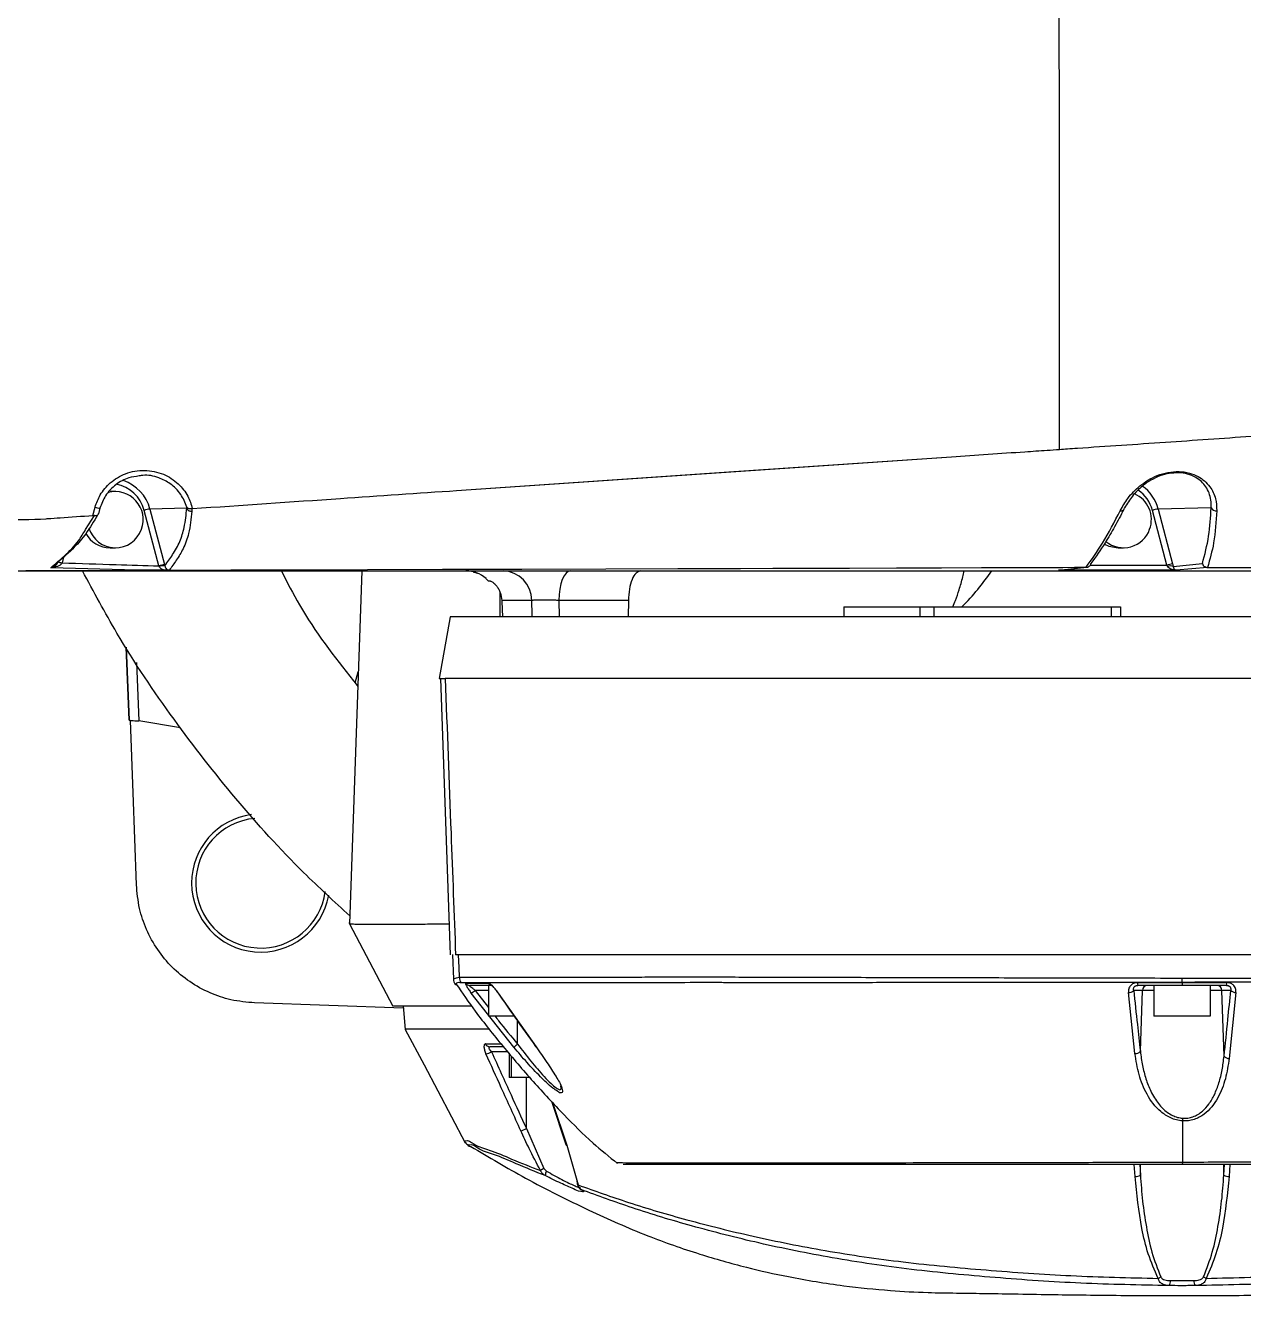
# Model space of a CAD drawing. Header units: millimetres. Extents: x -356 to 237, y 0 to 365.
# Drawn here: x 160.19 to 164.875, y 244.437 to 249.322 of the extents above; entities that cross this region are included whole.
import ezdxf

# ---------------------------------------------------------------- set-up
doc = ezdxf.new("R2010")
doc.units = ezdxf.units.MM

msp = doc.modelspace()

# ---------------------------------------------------------------- linework, layer by layer
at = {"color": 7, "linetype": 'Continuous', "lineweight": 25}
for p, q in [((161.8488, 247.5331), (163.7515, 247.6631)), ((160.5363, 247.5292), (160.5158, 247.5292)), ((160.4494, 247.4372), (160.4583, 247.4693)), ((160.4772, 247.4648), (160.4711, 247.4428)), ((160.4711, 247.4428), (160.4714, 247.4445)), ((160.7037, 247.2429), (160.6472, 247.4567)), ((160.8108, 247.4652), (160.6693, 247.4618)), ((160.6693, 247.4618), (160.7258, 247.248)), ((164.5801, 247.2459), (164.5244, 247.4567)), ((164.75, 247.4667), (164.5465, 247.4618)), ((164.5465, 247.4618), (164.6022, 247.251)), ((160.4216, 247.3826), (160.4565, 247.437)), ((160.5158, 247.3127), (160.5363, 247.3127)), ((164.393, 247.3127), (164.4135, 247.3127)), ((160.3311, 247.2546), (160.3305, 247.2534)), ((160.3371, 247.2772), (160.3311, 247.2546)), ((164.2851, 247.2459), (164.5801, 247.2459)), ((164.6044, 247.2414), (164.7165, 247.2519)), ((159.9814, 247.2241), (166.3472, 247.2241)), ((160.6191, 247.2263), (160.2886, 247.2363)), ((160.7238, 247.2264), (160.6191, 247.2263)), ((161.4842, 247.2241), (161.4368, 245.8659)), ((161.9614, 247.1942), (161.9706, 247.1838)), ((164.1632, 247.2262), (164.2699, 247.2378)), ((164.6162, 247.2262), (164.1632, 247.2262)), ((164.1648, 247.2263), (164.272, 247.2379)), ((164.2699, 247.2378), (164.2693, 247.2378)), ((164.7358, 247.2374), (164.6162, 247.2262)), ((161.9786, 247.1848), (161.9712, 247.1848)), ((162.0143, 247.1453), (162.0143, 247.047)), ((162.1376, 247.1101), (162.0228, 247.1101)), ((162.0229, 247.106), (162.0245, 247.047)), ((162.5093, 247.1101), (162.2413, 247.1101)), ((162.2413, 247.1101), (162.2426, 247.047)), ((162.5093, 247.1101), (162.5084, 247.047)), ((161.8238, 247.047), (161.7821, 246.8107)), ((167.4532, 247.047), (161.8238, 247.047)), ((163.3371, 247.0863), (163.3371, 247.047)), ((163.3371, 247.0863), (163.631, 247.0863)), ((163.631, 247.047), (163.631, 247.0863)), ((163.631, 247.0863), (163.6838, 247.0863)), ((163.6838, 247.0863), (163.6838, 247.047)), ((163.6838, 247.0863), (164.3664, 247.0863)), ((164.3664, 247.047), (164.3664, 247.0863)), ((164.3664, 247.0863), (164.402, 247.0863)), ((164.402, 247.0863), (164.402, 247.047)), ((160.5893, 246.6494), (160.5779, 246.931)), ((160.5783, 246.9305), (160.5897, 246.6492)), ((160.6175, 246.8713), (160.6266, 246.6467)), ((161.4583, 246.7934), (161.4706, 246.8352)), ((161.7821, 246.8107), (161.8048, 246.8107)), ((161.7861, 246.8096), (161.8234, 245.7477)), ((167.4949, 246.8107), (161.8048, 246.8107)), ((161.4517, 246.8013), (161.4583, 246.7934)), ((161.4583, 246.7934), (161.4687, 246.7794)), ((160.7874, 246.6204), (160.6266, 246.6467)), ((161.4338, 245.8717), (161.4368, 245.866)), ((161.4369, 245.8659), (161.6039, 245.5496)), ((161.8331, 245.7483), (161.8364, 245.6532)), ((167.458, 245.7478), (161.8447, 245.7478)), ((161.9864, 245.6296), (161.8995, 245.6296)), ((162.0684, 245.3921), (161.9049, 245.5997)), ((161.9713, 245.6106), (161.9202, 245.6106)), ((161.9202, 245.6106), (161.9713, 245.5441)), ((161.9713, 245.6296), (161.9713, 245.5115)), ((162.0019, 245.6091), (162.0073, 245.6014)), ((162.0089, 245.5995), (162.1542, 245.3928)), ((164.4573, 245.3673), (164.432, 245.6021)), ((164.4859, 245.6106), (164.4524, 245.6106)), ((164.6224, 245.6296), (164.468, 245.6296)), ((164.478, 245.3764), (164.4859, 245.6106)), ((164.5304, 245.6106), (164.4859, 245.6106)), ((164.5304, 245.6296), (164.5304, 245.5115)), ((164.6387, 245.6297), (164.6224, 245.6296)), ((164.6546, 245.6296), (164.6387, 245.6297)), ((164.8093, 245.6296), (164.6546, 245.6296)), ((164.7469, 245.6296), (164.7469, 245.5115)), ((164.7914, 245.6106), (164.7469, 245.6106)), ((164.8255, 245.6106), (164.7914, 245.6106)), ((164.7999, 245.3576), (164.7914, 245.6106)), ((164.8457, 245.6027), (164.8196, 245.3488)), ((161.6433, 245.5423), (161.072, 245.5623)), ((161.6064, 245.5509), (161.9059, 245.5509)), ((161.6425, 245.5518), (161.6506, 245.4585)), ((162.0706, 245.5115), (161.9713, 245.5115)), ((162.083, 245.4039), (162.0829, 245.4922)), ((164.7469, 245.5115), (164.5304, 245.5115)), ((161.9601, 245.4048), (162.0193, 245.405)), ((162.0287, 245.3934), (161.9764, 245.3934)), ((162.0452, 245.3741), (161.983, 245.3741)), ((162.0501, 245.3685), (162.0501, 245.2753)), ((162.0583, 245.3588), (162.0583, 245.2753)), ((162.0583, 245.2753), (162.0501, 245.2753)), ((162.1294, 245.2753), (162.0583, 245.2753)), ((162.1168, 245.0788), (162.1177, 245.2753)), ((162.2508, 245.2351), (162.2491, 245.2431)), ((162.2132, 245.1845), (162.2689, 245.0173)), ((162.2177, 245.1797), (162.2719, 245.0151)), ((162.1168, 245.0788), (162.1846, 244.9257)), ((161.9021, 245.0095), (161.9032, 245.0089)), ((162.2719, 245.0151), (162.3157, 244.8625)), ((164.6424, 244.9407), (162.4891, 244.9407)), ((164.4579, 244.8945), (164.4548, 244.9407)), ((164.4755, 244.9407), (164.4782, 244.9002)), ((164.4782, 244.9002), (164.4789, 244.9407)), ((167.0475, 244.9407), (164.6424, 244.9407)), ((164.7991, 244.9003), (164.7984, 244.9407)), ((164.7991, 244.9003), (164.8018, 244.9407)), ((164.8224, 244.9407), (164.8194, 244.8947)), ((162.3133, 244.8702), (162.3117, 244.8766)), ((162.3238, 244.8466), (162.3241, 244.8479))]:
    msp.add_line(p, q, dxfattribs=at)
at = {"color": 7, "linetype": 'Continuous', "lineweight": 25, "flags": 128}
for points in [[(164.1669, 247.691), (164.1665, 248.7414), (164.1662, 249.5666)], [(161.8488, 247.5331), (162.9143, 247.6059), (163.7515, 247.6631)], [(164.3397, 247.3272), (164.3566, 247.3192), (164.393, 247.3127)], [(160.3305, 247.2534), (160.327, 247.2543), (160.3237, 247.2552), (160.3208, 247.2559), (160.3184, 247.2565), (160.3166, 247.257), (160.3154, 247.2573), (160.3149, 247.2573), (160.3151, 247.2572)], [(160.7433, 247.2267), (160.9803, 247.2274), (161.2345, 247.2283), (161.5058, 247.2291), (161.7944, 247.2301), (162.1, 247.231), (162.4229, 247.2321), (162.6998, 247.2329), (162.8181, 247.2333), (162.9399, 247.2337), (163.0653, 247.2341), (163.1942, 247.2345), (163.3591, 247.235), (163.5396, 247.2356), (163.7135, 247.2361), (163.867, 247.2366), (164.0263, 247.2371), (164.1056, 247.2374), (164.1796, 247.2376), (164.225, 247.2377), (164.2693, 247.2378)], [(161.9616, 247.1944), (161.9626, 247.1936), (161.9712, 247.1848)], [(162.2865, 247.2241), (162.2779, 247.222), (162.2696, 247.2155), (162.2619, 247.2051), (162.2551, 247.191), (162.2495, 247.1738), (162.2452, 247.1541), (162.2425, 247.1326), (162.2413, 247.1101)], [(162.1388, 247.047), (162.1387, 247.0551), (162.1376, 247.1101)], [(160.6172, 246.017), (160.6049, 246.3709), (160.5951, 246.649)], [(161.8552, 245.7478), (161.857, 245.6991), (161.8585, 245.6609)], [(164.467, 245.6401), (164.5629, 245.6406), (164.6387, 245.641)], [(164.6387, 245.641), (164.6387, 245.6492), (164.6387, 245.658)], [(164.6387, 245.641), (164.735, 245.6409), (164.8104, 245.6408)], [(162.0073, 245.6014), (162.0074, 245.6007), (162.0079, 245.5999), (162.0089, 245.5995)], [(161.651, 245.4605), (161.7233, 245.3237), (161.8815, 245.0242)], [(162.2689, 245.0173), (162.2689, 245.0169), (162.2694, 245.0161), (162.2704, 245.0155), (162.2719, 245.0151)]]:
    msp.add_lwpolyline(points, dxfattribs=at)
at = {"color": 7, "linetype": 'Continuous', "lineweight": 25}
for centre, radius, start, end in [((160.5149, 247.4225), 0.1367, 14.4884, 79.7061), ((160.518, 247.4227), 0.1563, 14.4875, 71.6709), ((164.3942, 247.422), 0.1575, 14.6482, 54.6328), ((160.5358, 247.4215), 0.1075, 339.5671, 104.9148), ((164.4115, 247.421), 0.1088, 340.0577, 66.105), ((164.3911, 247.4219), 0.1378, 14.6411, 55.0075), ((160.5015, 247.6073), 0.1446, 252.597, 260.3332), ((160.7006, 247.2758), 0.1887, 99.5574, 106.4425), ((164.4031, 247.47), 0.0148, 260.0993, 347.4263), ((164.5779, 247.2753), 0.1891, 99.5593, 106.4299), ((164.7685, 247.4753), 0.0204, 205.1677, 279.1755), ((160.5363, 247.4191), 0.1062, 196.6234, 340.6505), ((160.5162, 247.4191), 0.1064, 208.556, 269.8193), ((164.4136, 247.4189), 0.106, 230.2357, 340.759), ((160.3157, 247.2594), 0.000247, 75.0856, 137.096), ((160.3495, 247.3385), 0.0859, 246.692, 257.6413), ((160.7572, 247.0614), 0.1891, 99.5593, 106.4299), ((160.7239, 247.1841), 0.0598, 87.2097, 108.6086), ((164.6331, 247.0664), 0.1872, 99.5188, 106.4579), ((164.5939, 247.21), 0.0331, 71.4799, 110.2332), ((161.8842, 247.1084), 0.1157, 47.9966, 89.9382), ((162.0234, 247.11), 0.1142, 0.0734, 88.1151), ((163.1023, 247.7713), 0.9727, 315.2414, 325.7737), ((161.0953, 246.0233), 0.2658, 97.7827, 179.9998), ((161.0953, 246.0233), 0.25, 95.2954, 352.4349), ((161.0953, 246.0233), 0.2657, 180.0005, 349.8232), ((161.8981, 245.6623), 0.0396, 181.9715, 214.7845), ((161.8996, 245.6489), 0.0193, 214.7896, 269.8943), ((161.9867, 245.6483), 0.0187, 214.6499, 257.1339), ((164.501, 245.6384), 0.0341, 177.0199, 194.8168), ((164.7727, 245.6388), 0.0378, 346.0014, 3.0222), ((161.6809, 245.9284), 0.3978, 304.2801, 306.985), ((164.4333, 245.6275), 0.0255, 267.0815, 318.5174), ((164.5052, 245.6103), 0.0193, 90.9582, 179.0135), ((164.7721, 245.6103), 0.0193, 0.9704, 89.0579), ((164.8444, 245.6289), 0.0263, 224.1642, 273.0193), ((161.9769, 245.4114), 0.018, 201.4081, 268.6079), ((161.8006, 245.7379), 0.4373, 307.7581, 310.2154), ((162.1544, 245.3947), 0.00182, 176.9253, 264.2773), ((161.9402, 245.456), 0.0924, 283.434, 297.6174), ((164.4586, 245.3922), 0.025, 267.0019, 320.6933), ((164.8188, 245.3734), 0.0247, 219.9561, 271.8023), ((162.0749, 245.1577), 0.0894, 283.2687, 298.019), ((162.2468, 244.8081), 0.133, 117.8728, 124.6147), ((162.2184, 244.8992), 0.0288, 146.0532, 181.8308), ((164.4596, 244.9276), 0.0332, 267.1312, 304.1631), ((164.8177, 244.9278), 0.0332, 235.8698, 272.8742), ((162.3175, 244.8673), 0.00512, 144.8465, 249.6124), ((162.3344, 244.86), 0.017, 218.8902, 245.1465), ((164.5161, 244.5682), 0.0719, 294.838, 304.045), ((164.7618, 244.5693), 0.0731, 236.0327, 245.0843), ((164.569, 244.4909), 0.0247, 320.7946, 8.6057), ((164.7083, 244.4909), 0.0247, 171.3943, 219.2054)]:
    msp.add_arc(centre, radius, start, end, dxfattribs=at)
for points, knots in [([(164.2357, 247.6962), (164.3486, 247.7038), (164.5715, 247.7187), (164.7943, 247.7343), (164.9043, 247.7419)], [0, 0, 0, 0, 0.506505, 1, 1, 1, 1]), ([(163.7515, 247.6631), (163.8457, 247.6695), (163.9683, 247.6778), (164.1067, 247.6872), (164.151, 247.69), (164.1669, 247.691)], [0, 0, 0, 0, 0.68036, 0.885278, 1, 1, 1, 1]), ([(164.1669, 247.691), (164.1773, 247.6918), (164.2002, 247.6937), (164.2231, 247.6953), (164.2357, 247.6962)], [0, 0, 0, 0, 0.4520358, 1, 1, 1, 1]), ([(160.4583, 247.4693), (160.4641, 247.4853), (160.4768, 247.5202), (160.5168, 247.5667), (160.5757, 247.6024), (160.6486, 247.6152), (160.721, 247.6002), (160.7784, 247.5627), (160.8163, 247.515), (160.8275, 247.4797), (160.8326, 247.4636)], [0, 0, 0, 0, 0.100154, 0.219088, 0.354988, 0.501197, 0.647036, 0.782138, 0.900298, 1, 1, 1, 1]), ([(160.6281, 247.5889), (160.6144, 247.5872), (160.5822, 247.5834), (160.5362, 247.5569), (160.4965, 247.5163), (160.4833, 247.4814), (160.477, 247.4649)], [0, 0, 0, 0, 0.197926, 0.465537, 0.747915, 1, 1, 1, 1]), ([(160.8112, 247.4695), (160.8044, 247.4864), (160.7905, 247.5211), (160.7507, 247.56), (160.7006, 247.5851), (160.6577, 247.595), (160.6329, 247.5899), (160.6281, 247.5889)], [0, 0, 0, 0, 0.228598, 0.469696, 0.680608, 0.938784, 1, 1, 1, 1]), ([(164.4006, 247.4554), (164.4099, 247.4716), (164.4302, 247.5071), (164.4681, 247.5456), (164.5073, 247.5736), (164.5434, 247.5918), (164.5838, 247.6039), (164.6259, 247.6077), (164.6655, 247.6022), (164.7082, 247.5855), (164.7464, 247.5523), (164.7699, 247.5036), (164.7712, 247.4709), (164.7718, 247.4552)], [0, 0, 0, 0, 0.108009, 0.235435, 0.307949, 0.385664, 0.467746, 0.550098, 0.627458, 0.696825, 0.812385, 0.910209, 1, 1, 1, 1]), ([(164.6013, 247.5995), (164.5973, 247.5993), (164.5809, 247.5985), (164.5526, 247.5896), (164.5237, 247.5763), (164.5015, 247.5622), (164.4766, 247.5434), (164.4457, 247.5132), (164.427, 247.4823), (164.4176, 247.4668)], [0, 0, 0, 0, 0.050924, 0.20844, 0.372388, 0.456382, 0.541324, 0.770187, 1, 1, 1, 1]), ([(164.75, 247.4667), (164.7502, 247.4767), (164.7505, 247.496), (164.7432, 247.5235), (164.7307, 247.5477), (164.7132, 247.5679), (164.6896, 247.5851), (164.6597, 247.5972), (164.6287, 247.6023), (164.6091, 247.6003), (164.6013, 247.5995)], [0, 0, 0, 0, 0.129983, 0.251367, 0.366567, 0.481294, 0.596366, 0.743984, 0.898469, 1, 1, 1, 1]), ([(160.8326, 247.4636), (161.0223, 247.4766), (161.361, 247.4998), (161.6998, 247.523), (161.8488, 247.5331)], [0, 0, 0, 0, 0.559998, 1, 1, 1, 1]), ([(160.4677, 247.4388), (160.4533, 247.4142), (160.4274, 247.3702), (160.3757, 247.3092), (160.3368, 247.2758), (160.3151, 247.2572)], [0, 0, 0, 0, 0.3568, 0.640931, 1, 1, 1, 1]), ([(160.4565, 247.437), (160.4554, 247.4371), (160.453, 247.4373), (160.4506, 247.4372), (160.4494, 247.4372)], [0, 0, 0, 0, 0.478964, 1, 1, 1, 1]), ([(160.4565, 247.437), (160.4583, 247.4368), (160.4616, 247.4366), (160.4661, 247.4376), (160.4696, 247.4396), (160.4706, 247.4417), (160.4711, 247.4428)], [0, 0, 0, 0, 0.310387, 0.592843, 0.788521, 1, 1, 1, 1]), ([(160.7268, 247.2438), (160.737, 247.2579), (160.7584, 247.2875), (160.7859, 247.3359), (160.8042, 247.3967), (160.8084, 247.4403), (160.8108, 247.4652)], [0, 0, 0, 0, 0.216229, 0.454464, 0.689741, 1, 1, 1, 1]), ([(160.8306, 247.4531), (160.8277, 247.4245), (160.8228, 247.375), (160.8002, 247.3117), (160.7719, 247.2659), (160.7526, 247.2394), (160.7433, 247.2267)], [0, 0, 0, 0, 0.348419, 0.602091, 0.808209, 1, 1, 1, 1]), ([(160.8108, 247.4652), (160.8109, 247.466), (160.8111, 247.4674), (160.8112, 247.4689), (160.8112, 247.4695)], [0, 0, 0, 0, 0.558929, 1, 1, 1, 1]), ([(160.8108, 247.4652), (160.8118, 247.4633), (160.8139, 247.4593), (160.8193, 247.4554), (160.825, 247.4533), (160.8288, 247.4532), (160.8306, 247.4531)], [0, 0, 0, 0, 0.259176, 0.546324, 0.778085, 1, 1, 1, 1]), ([(160.8112, 247.4695), (160.8121, 247.4685), (160.8142, 247.4662), (160.8188, 247.4642), (160.8246, 247.4631), (160.8288, 247.4633), (160.831, 247.4634)], [0, 0, 0, 0, 0.188575, 0.417307, 0.690912, 1, 1, 1, 1]), ([(160.831, 247.4634), (160.831, 247.4615), (160.8309, 247.458), (160.8307, 247.4546), (160.8306, 247.4531)], [0, 0, 0, 0, 0.5622092, 1, 1, 1, 1]), ([(160.8326, 247.4636), (160.8323, 247.4636), (160.8318, 247.4635), (160.8313, 247.4635), (160.831, 247.4634)], [0, 0, 0, 0, 0.562363, 1, 1, 1, 1]), ([(164.2693, 247.2378), (164.2908, 247.2683), (164.3398, 247.3376), (164.3788, 247.4131), (164.4006, 247.4554)], [0, 0, 0, 0, 0.439613, 1, 1, 1, 1]), ([(164.414, 247.4599), (164.4025, 247.4377), (164.3799, 247.3942), (164.3391, 247.3241), (164.3066, 247.2784), (164.2881, 247.2523)], [0, 0, 0, 0, 0.307888, 0.605844, 1, 1, 1, 1]), ([(164.7165, 247.2519), (164.7257, 247.287), (164.7442, 247.3574), (164.7481, 247.4302), (164.75, 247.4667)], [0, 0, 0, 0, 0.498101, 1, 1, 1, 1]), ([(164.7718, 247.4552), (164.7693, 247.4136), (164.765, 247.3398), (164.7454, 247.2685), (164.7368, 247.2374)], [0, 0, 0, 0, 0.563051, 1, 1, 1, 1]), ([(160.0922, 247.4213), (160.1518, 247.4209), (160.2135, 247.4204), (160.2905, 247.4262), (160.35, 247.4302), (160.4074, 247.4342), (160.4494, 247.4372)], [0, 0, 0, 0, 0.499517, 0.51728, 0.647359, 1, 1, 1, 1]), ([(160.2886, 247.2363), (160.3058, 247.2509), (160.3434, 247.2829), (160.3905, 247.3304), (160.4129, 247.368), (160.4216, 247.3826)], [0, 0, 0, 0, 0.341631, 0.744008, 1, 1, 1, 1]), ([(160.2886, 247.2363), (160.294, 247.2382), (160.3024, 247.241), (160.3099, 247.2482), (160.3134, 247.253), (160.3145, 247.2558), (160.3151, 247.2572)], [0, 0, 0, 0, 0.487376, 0.744006, 0.873442, 1, 1, 1, 1]), ([(160.3305, 247.2534), (160.3296, 247.252), (160.3277, 247.2492), (160.322, 247.2448), (160.3092, 247.2387), (160.297, 247.2373), (160.2886, 247.2363)], [0, 0, 0, 0, 0.101196, 0.214135, 0.463201, 1, 1, 1, 1]), ([(160.3151, 247.2572), (160.3152, 247.2577), (160.3154, 247.2585), (160.3156, 247.2593), (160.3157, 247.2597)], [0, 0, 0, 0, 0.561197, 1, 1, 1, 1]), ([(160.3311, 247.2546), (160.4006, 247.2525), (160.5248, 247.2489), (160.649, 247.2447), (160.7037, 247.2429)], [0, 0, 0, 0, 0.56, 1, 1, 1, 1]), ([(160.7048, 247.2408), (160.7046, 247.2412), (160.7042, 247.2419), (160.7038, 247.2426), (160.7037, 247.2429)], [0, 0, 0, 0, 0.558416, 1, 1, 1, 1]), ([(160.7258, 247.248), (160.726, 247.2472), (160.7263, 247.2458), (160.7267, 247.2444), (160.7268, 247.2438)], [0, 0, 0, 0, 0.560797, 1, 1, 1, 1]), ([(160.7268, 247.2438), (160.7272, 247.242), (160.7281, 247.2386), (160.7306, 247.2326), (160.7333, 247.2289), (160.735, 247.2265)], [0, 0, 0, 0, 0.28516, 0.549992, 1, 1, 1, 1]), ([(164.2699, 247.2378), (164.2719, 247.238), (164.2761, 247.2384), (164.2817, 247.2416), (164.2861, 247.2463), (164.2875, 247.2503), (164.2881, 247.2523)], [0, 0, 0, 0, 0.241471, 0.499986, 0.749767, 1, 1, 1, 1]), ([(164.5825, 247.2411), (164.582, 247.242), (164.5813, 247.2436), (164.5804, 247.2452), (164.5801, 247.2459)], [0, 0, 0, 0, 0.5538834, 1, 1, 1, 1]), ([(164.6022, 247.251), (164.6026, 247.2492), (164.6034, 247.246), (164.6041, 247.2428), (164.6044, 247.2414)], [0, 0, 0, 0, 0.565193, 1, 1, 1, 1]), ([(164.7165, 247.2519), (164.7176, 247.2495), (164.7195, 247.2449), (164.7249, 247.2403), (164.7305, 247.2378), (164.7341, 247.2375), (164.7358, 247.2374)], [0, 0, 0, 0, 0.30505, 0.574118, 0.80587, 1, 1, 1, 1]), ([(159.9814, 247.2241), (159.9868, 247.2241), (160.003, 247.2242), (160.0561, 247.2244), (160.1048, 247.2245), (160.1444, 247.2247), (160.1523, 247.2247), (160.1779, 247.2248), (160.2284, 247.225), (160.38, 247.2255), (160.5129, 247.2259), (160.6191, 247.2263)], [0, 0, 0, 0, 0.025639, 0.075858, 0.249989, 0.254522, 0.262235, 0.287138, 0.374991, 0.499993, 1, 1, 1, 1]), ([(161.4379, 245.8978), (161.378, 245.9524), (161.2231, 246.0936), (160.9964, 246.3458), (160.756, 246.6532), (160.5586, 246.9464), (160.4531, 247.1437), (160.4101, 247.2241)], [0, 0, 0, 0, 0.144057, 0.372684, 0.602037, 0.83793, 1, 1, 1, 1]), ([(160.7238, 247.2264), (160.72, 247.2282), (160.7143, 247.2308), (160.708, 247.236), (160.7058, 247.2392), (160.7048, 247.2408)], [0, 0, 0, 0, 0.5206423, 0.7691034, 1, 1, 1, 1]), ([(160.735, 247.2265), (160.7344, 247.2265), (160.733, 247.2264), (160.7305, 247.2264), (160.7274, 247.2264), (160.7251, 247.2264), (160.7238, 247.2264)], [0, 0, 0, 0, 0.162512, 0.382784, 0.662501, 1, 1, 1, 1]), ([(160.7433, 247.2267), (160.743, 247.2267), (160.7424, 247.2267), (160.7411, 247.2266), (160.7386, 247.2266), (160.7365, 247.2265), (160.735, 247.2265)], [0, 0, 0, 0, 0.113973, 0.231334, 0.476235, 1, 1, 1, 1]), ([(161.1749, 247.2241), (161.1972, 247.1799), (161.2733, 247.029), (161.3778, 246.8956), (161.4517, 246.8013)], [0, 0, 0, 0, 0.29317, 1, 1, 1, 1]), ([(161.9137, 247.2206), (161.9135, 247.2206), (161.912, 247.2201), (161.92, 247.218), (161.9227, 247.2172), (161.9262, 247.2161), (161.9272, 247.2158)], [0, 0, 0, 0, 0.030769, 0.296834, 0.799309, 1, 1, 1, 1]), ([(162.5571, 247.2241), (162.5504, 247.2219), (162.5343, 247.2164), (162.5211, 247.1878), (162.5114, 247.1526), (162.51, 247.125), (162.5093, 247.1101)], [0, 0, 0, 0, 0.155255, 0.374327, 0.664552, 1, 1, 1, 1]), ([(163.7567, 247.0863), (163.7602, 247.0943), (163.7696, 247.1154), (163.7822, 247.1538), (163.7934, 247.1917), (163.7988, 247.2164), (163.8005, 247.2241)], [0, 0, 0, 0, 0.18166, 0.476581, 0.836813, 1, 1, 1, 1]), ([(164.6162, 247.2262), (164.6089, 247.2269), (164.5984, 247.2279), (164.5882, 247.234), (164.5843, 247.238), (164.583, 247.2401), (164.5825, 247.2411)], [0, 0, 0, 0, 0.564665, 0.808415, 0.909755, 1, 1, 1, 1]), ([(164.6044, 247.2414), (164.6046, 247.2404), (164.605, 247.2385), (164.6063, 247.2348), (164.6088, 247.2293), (164.6134, 247.2274), (164.6162, 247.2262)], [0, 0, 0, 0, 0.148498, 0.295441, 0.575594, 1, 1, 1, 1]), ([(164.7368, 247.2374), (164.7366, 247.2374), (164.7363, 247.2374), (164.7359, 247.2374), (164.7358, 247.2374)], [0, 0, 0, 0, 0.555564, 1, 1, 1, 1]), ([(164.7368, 247.2374), (164.8086, 247.2371), (164.9575, 247.2367), (165.1784, 247.2356), (165.3981, 247.2343), (165.6092, 247.2328), (165.814, 247.2312), (165.9922, 247.2296), (166.1371, 247.2278), (166.2482, 247.2263), (166.3153, 247.2248), (166.3472, 247.2241)], [0, 0, 0, 0, 0.133727, 0.277434, 0.411531, 0.542952, 0.670685, 0.793127, 0.874856, 0.940675, 1, 1, 1, 1]), ([(161.9786, 247.1848), (161.98, 247.1844), (161.9834, 247.1836), (161.989, 247.1796), (161.996, 247.1735), (162.0036, 247.1647), (162.011, 247.1534), (162.0195, 247.1356), (162.0215, 247.1204), (162.0228, 247.1101)], [0, 0, 0, 0, 0.04426, 0.117366, 0.221178, 0.352713, 0.498861, 0.662586, 1, 1, 1, 1]), ([(162.0228, 247.1101), (162.0228, 247.1094), (162.0229, 247.108), (162.0229, 247.1066), (162.0229, 247.106)], [0, 0, 0, 0, 0.560449, 1, 1, 1, 1]), ([(162.2413, 247.1101), (162.2363, 247.1104), (162.2261, 247.111), (162.2106, 247.1115), (162.1952, 247.1119), (162.1804, 247.112), (162.1668, 247.1119), (162.155, 247.1115), (162.1455, 247.1111), (162.1399, 247.1104), (162.1376, 247.1101)], [0, 0, 0, 0, 0.145193, 0.296631, 0.446829, 0.591661, 0.723747, 0.83879, 0.932157, 1, 1, 1, 1]), ([(161.8048, 246.8107), (161.8122, 246.6123), (161.8255, 246.258), (161.8388, 245.9037), (161.8447, 245.7478)], [0, 0, 0, 0, 0.560005, 1, 1, 1, 1]), ([(160.5893, 246.6494), (160.59, 246.6493), (160.5933, 246.6491), (160.6007, 246.6486), (160.6124, 246.6478), (160.6216, 246.6471), (160.6266, 246.6467)], [0, 0, 0, 0, 0.055423, 0.265057, 0.596761, 1, 1, 1, 1]), ([(161.072, 245.5623), (161.0414, 245.5651), (160.9825, 245.5705), (160.898, 245.5994), (160.8213, 245.6415), (160.7531, 245.698), (160.6966, 245.7661), (160.6544, 245.8429), (160.6254, 245.9275), (160.62, 245.9864), (160.6172, 246.017)], [0, 0, 0, 0, 0.1302217, 0.249979, 0.3762113, 0.4998131, 0.6237003, 0.749579, 0.8701847, 1, 1, 1, 1]), ([(161.4368, 245.8659), (161.4386, 245.8659), (161.4468, 245.8659), (161.4673, 245.8658), (161.504, 245.8657), (161.5551, 245.8656), (161.6158, 245.8656), (161.6797, 245.8657), (161.7463, 245.8659), (161.7926, 245.8661), (161.8177, 245.8661), (161.8192, 245.8661)], [0, 0, 0, 0, 0.014333, 0.064255, 0.16076, 0.301983, 0.464976, 0.636952, 0.803259, 0.987777, 1, 1, 1, 1]), ([(161.8389, 245.6573), (161.8382, 245.657), (161.8303, 245.6536), (161.845, 245.6574), (161.8585, 245.6609)], [0, 0, 0, 0, 0.085682, 1, 1, 1, 1]), ([(161.8363, 245.6546), (161.8368, 245.6508), (161.8376, 245.6432), (161.8414, 245.6365), (161.8433, 245.6332)], [0, 0, 0, 0, 0.5004486, 1, 1, 1, 1]), ([(161.8436, 245.6333), (161.8435, 245.6332), (161.8423, 245.6318), (161.8446, 245.634), (161.8467, 245.636)], [0, 0, 0, 0, 0.0899993, 1, 1, 1, 1]), ([(161.8655, 245.6396), (161.8589, 245.6405), (161.85, 245.6415), (161.8449, 245.635), (161.8436, 245.6333)], [0, 0, 0, 0, 0.743894, 1, 1, 1, 1]), ([(161.8462, 245.6357), (161.8706, 245.6003), (161.9273, 245.518), (162.0275, 245.3934), (162.1411, 245.2603), (162.2569, 245.136), (162.3632, 245.0289), (162.4353, 244.9709), (162.4671, 244.9453)], [0, 0, 0, 0, 0.138369, 0.321672, 0.514596, 0.701981, 0.868714, 1, 1, 1, 1]), ([(161.8585, 245.6609), (161.8652, 245.661), (161.8828, 245.6612), (161.9166, 245.6613), (161.9498, 245.6615), (161.9789, 245.6616), (161.9992, 245.6616), (162.0216, 245.6617), (162.0464, 245.6617), (162.0735, 245.6618), (162.1033, 245.6618), (162.1357, 245.6619), (162.1685, 245.6619), (162.2034, 245.6619), (162.2428, 245.6619), (162.2917, 245.662), (162.3513, 245.662), (162.415, 245.662), (162.4826, 245.662), (162.5558, 245.662), (162.6375, 245.6621), (162.7191, 245.6622), (162.7994, 245.6622), (162.8872, 245.6621), (162.9963, 245.6619), (163.1294, 245.6616), (163.2745, 245.6611), (163.4166, 245.6607), (163.5417, 245.6604), (163.7255, 245.6599), (163.9774, 245.6594), (164.3057, 245.6586), (164.5272, 245.6582), (164.6387, 245.658)], [0, 0, 0, 0, 0.007293, 0.0189376, 0.0365073, 0.043074, 0.0503598, 0.0584153, 0.0672913, 0.0770417, 0.0877171, 0.099375, 0.1120661, 0.1230521, 0.1371037, 0.1545686, 0.1758486, 0.2013826, 0.2232466, 0.2487806, 0.2803816, 0.3114052, 0.3368378, 0.3671018, 0.4060899, 0.4545549, 0.5107751, 0.5626704, 0.6078774, 0.6457446, 0.7609871, 0.879636, 1, 1, 1, 1]), ([(164.6387, 245.641), (164.6177, 245.6411), (164.5626, 245.6412), (164.46, 245.6412), (164.3179, 245.6412), (164.1644, 245.641), (164.0154, 245.6407), (163.8873, 245.6406), (163.7685, 245.6404), (163.607, 245.6403), (163.4036, 245.6402), (163.1686, 245.6401), (163.0107, 245.6402), (162.9258, 245.6402), (162.9002, 245.6402), (162.875, 245.6402), (162.8499, 245.6403), (162.8251, 245.6403), (162.8066, 245.6403), (162.7903, 245.6403), (162.7724, 245.6403), (162.7009, 245.6401), (162.5979, 245.6398), (162.4699, 245.6396), (162.365, 245.6396), (162.2683, 245.6395), (162.1594, 245.6396), (162.0483, 245.6396), (161.9444, 245.6396), (161.8876, 245.6396), (161.8655, 245.6396)], [0, 0, 0, 0, 0.0226377, 0.0596405, 0.1110423, 0.1763591, 0.2256827, 0.2722002, 0.3150012, 0.3541636, 0.4468499, 0.5350447, 0.6084207, 0.6177052, 0.6269052, 0.6360272, 0.6450613, 0.6540141, 0.662879, 0.6650317, 0.6716558, 0.6822605, 0.7423445, 0.7830909, 0.8207368, 0.8558712, 0.8876343, 0.9385351, 0.9761404, 1, 1, 1, 1]), ([(161.8837, 245.6379), (161.8834, 245.6376), (161.8823, 245.6368), (161.8837, 245.6338), (161.8851, 245.6301), (161.8893, 245.6227), (161.8957, 245.6124), (161.9017, 245.6041), (161.9049, 245.5997)], [0, 0, 0, 0, 0.0267955, 0.0838996, 0.1815593, 0.3130614, 0.6378639, 1, 1, 1, 1]), ([(161.8837, 245.6379), (161.8964, 245.6379), (161.9256, 245.6378), (161.9548, 245.6377), (161.9713, 245.6377)], [0, 0, 0, 0, 0.435068, 1, 1, 1, 1]), ([(162.0089, 245.5995), (162.0058, 245.604), (161.9995, 245.6129), (161.9908, 245.623), (161.9837, 245.6301), (161.979, 245.634), (161.975, 245.6368), (161.9723, 245.6374), (161.9713, 245.6377)], [0, 0, 0, 0, 0.300978, 0.599015, 0.735047, 0.851383, 0.940493, 1, 1, 1, 1]), ([(161.9821, 245.6302), (161.9823, 245.6301), (161.9834, 245.6299), (161.985, 245.6284), (161.9864, 245.6272), (161.9871, 245.6265)], [0, 0, 0, 0, 0.126478, 0.512931, 1, 1, 1, 1]), ([(164.467, 245.6401), (164.4643, 245.64), (164.4591, 245.6397), (164.4516, 245.6373), (164.445, 245.6335), (164.438, 245.6269), (164.432, 245.6162), (164.432, 245.6067), (164.432, 245.6021)], [0, 0, 0, 0, 0.135322, 0.267914, 0.397482, 0.522473, 0.762767, 1, 1, 1, 1]), ([(164.6387, 245.658), (164.6773, 245.6579), (164.7509, 245.6577), (164.8558, 245.6575), (164.95, 245.6572), (165.0333, 245.657), (165.1059, 245.6568), (165.1827, 245.6566), (165.2808, 245.6563), (165.3979, 245.656), (165.5168, 245.6556), (165.6182, 245.6554), (165.7129, 245.6553), (165.8087, 245.6552), (165.9132, 245.6551), (166.023, 245.6552), (166.1306, 245.6553), (166.2153, 245.6554), (166.2762, 245.6554), (166.3197, 245.6553), (166.365, 245.6552), (166.412, 245.6551), (166.4606, 245.6549), (166.5106, 245.6548), (166.5618, 245.6545), (166.6134, 245.6542), (166.6724, 245.654), (166.7427, 245.654), (166.8188, 245.654), (166.8885, 245.6539), (166.9416, 245.6539), (166.984, 245.6537), (167.0251, 245.6535), (167.0711, 245.6532), (167.1169, 245.6529), (167.1574, 245.6527), (167.1917, 245.6526), (167.2242, 245.6524), (167.2549, 245.6524), (167.2839, 245.6523), (167.3082, 245.6523), (167.3282, 245.6523), (167.348, 245.6522), (167.3724, 245.652), (167.3955, 245.6518), (167.413, 245.6517), (167.4225, 245.6516), (167.4296, 245.6515), (167.4351, 245.6515), (167.4392, 245.6515), (167.4421, 245.6516), (167.4439, 245.6516), (167.4447, 245.6518), (167.445, 245.6518)], [0, 0, 0, 0, 0.0412452, 0.0786573, 0.1122127, 0.1419083, 0.1677539, 0.1897864, 0.2239841, 0.2726716, 0.3149839, 0.3510614, 0.381088, 0.4161953, 0.4534902, 0.4927385, 0.5336658, 0.5684588, 0.5832664, 0.5987764, 0.614942, 0.6317164, 0.6490494, 0.6668808, 0.6851505, 0.7037915, 0.7221079, 0.7481943, 0.7788965, 0.803471, 0.8227807, 0.8355681, 0.848874, 0.8667156, 0.8846844, 0.8978398, 0.9100586, 0.9213642, 0.9325293, 0.9428682, 0.9523709, 0.9585187, 0.9642652, 0.973554, 0.9845355, 0.9890546, 0.9921821, 0.9946874, 0.9966375, 0.9980858, 0.9990962, 0.9997157, 1, 1, 1, 1]), ([(167.3133, 245.6456), (167.3083, 245.6455), (167.2978, 245.6455), (167.2815, 245.6454), (167.2638, 245.6453), (167.2446, 245.6452), (167.223, 245.6451), (167.1974, 245.645), (167.1663, 245.645), (167.1268, 245.645), (167.0805, 245.6451), (167.0338, 245.6452), (166.9958, 245.6453), (166.964, 245.6453), (166.9341, 245.6452), (166.8996, 245.6452), (166.862, 245.645), (166.8195, 245.6449), (166.774, 245.6447), (166.7287, 245.6446), (166.6868, 245.6445), (166.6495, 245.6445), (166.5757, 245.6445), (166.4717, 245.6446), (166.3711, 245.6446), (166.3141, 245.6446), (166.2933, 245.6446), (166.2736, 245.6445), (166.2551, 245.6445), (166.2378, 245.6445), (166.2217, 245.6444), (166.2069, 245.6444), (166.1538, 245.6442), (166.0681, 245.6439), (165.9561, 245.6435), (165.8692, 245.6433), (165.8053, 245.6431), (165.7622, 245.6429), (165.7351, 245.6428), (165.7204, 245.6428), (165.7145, 245.6428), (165.6767, 245.6427), (165.5956, 245.6426), (165.4994, 245.6425), (165.4196, 245.6424), (165.3662, 245.6424), (165.3092, 245.6424), (165.2487, 245.6423), (165.1529, 245.6423), (165.0322, 245.6422), (164.8974, 245.642), (164.7966, 245.6418), (164.7261, 245.6417), (164.6821, 245.6415), (164.6559, 245.6413), (164.6436, 245.6412), (164.6401, 245.6411), (164.639, 245.641), (164.6387, 245.641)], [0, 0, 0, 0, 0.0056118, 0.0117079, 0.0183199, 0.0254759, 0.0332075, 0.0425885, 0.0541454, 0.0681554, 0.0868542, 0.1061039, 0.1205421, 0.1294212, 0.1418063, 0.1541072, 0.1681103, 0.1839313, 0.2017984, 0.2191039, 0.2348231, 0.248798, 0.2608988, 0.317546, 0.3654826, 0.3737019, 0.3814966, 0.3888595, 0.3957838, 0.4022589, 0.4082743, 0.4138263, 0.4189047, 0.4678137, 0.5099071, 0.5445393, 0.5653298, 0.5815052, 0.5929674, 0.5957259, 0.5979509, 0.599639, 0.6380262, 0.6889213, 0.7075849, 0.7275541, 0.7488429, 0.7714688, 0.7954494, 0.8563045, 0.9068417, 0.9466713, 0.9693675, 0.9858413, 0.9960578, 0.998813, 0.999603, 1, 1, 1, 1]), ([(164.6387, 245.641), (164.6387, 245.6396), (164.6387, 245.6369), (164.6387, 245.6334), (164.6387, 245.6311), (164.6387, 245.63), (164.6387, 245.6297)], [0, 0, 0, 0, 0.387282, 0.707676, 0.918246, 1, 1, 1, 1]), ([(164.8457, 245.6027), (164.8456, 245.608), (164.8454, 245.6188), (164.8364, 245.6318), (164.824, 245.6395), (164.815, 245.6403), (164.8104, 245.6408)], [0, 0, 0, 0, 0.269049, 0.542279, 0.766896, 1, 1, 1, 1]), ([(161.9202, 245.6106), (161.9171, 245.6128), (161.9113, 245.6169), (161.9048, 245.6219), (161.9008, 245.6257), (161.8992, 245.6274), (161.8982, 245.6293), (161.8991, 245.6295), (161.8995, 245.6296)], [0, 0, 0, 0, 0.382203, 0.710103, 0.838226, 0.921899, 0.965958, 1, 1, 1, 1]), ([(162.0084, 245.5998), (162.0296, 245.5688), (162.0767, 245.4998), (162.1256, 245.4321), (162.1526, 245.3948)], [0, 0, 0, 0, 0.44873, 1, 1, 1, 1]), ([(164.4524, 245.6106), (164.4521, 245.613), (164.4514, 245.6175), (164.4538, 245.6231), (164.4571, 245.6264), (164.4603, 245.6282), (164.464, 245.6294), (164.4667, 245.6296), (164.468, 245.6296)], [0, 0, 0, 0, 0.240359, 0.473817, 0.597851, 0.723308, 0.857247, 1, 1, 1, 1]), ([(164.4524, 245.6106), (164.457, 245.5667), (164.4652, 245.4886), (164.4741, 245.4106), (164.478, 245.3764)], [0, 0, 0, 0, 0.56209, 1, 1, 1, 1]), ([(164.7999, 245.3576), (164.805, 245.4045), (164.814, 245.4888), (164.822, 245.5732), (164.8255, 245.6106)], [0, 0, 0, 0, 0.556893, 1, 1, 1, 1]), ([(164.8093, 245.6296), (164.8107, 245.6296), (164.8134, 245.6294), (164.8171, 245.6283), (164.8203, 245.6264), (164.8229, 245.624), (164.8247, 245.621), (164.8262, 245.6165), (164.8258, 245.613), (164.8255, 245.6106)], [0, 0, 0, 0, 0.140777, 0.273193, 0.399039, 0.522638, 0.637597, 0.759643, 1, 1, 1, 1]), ([(161.9963, 245.5115), (162.0009, 245.5056), (162.0288, 245.469), (162.0583, 245.4336), (162.083, 245.4039)], [0, 0, 0, 0, 0.161937, 1, 1, 1, 1]), ([(161.975, 245.4612), (161.9427, 245.4613), (161.8712, 245.4613), (161.7561, 245.4615), (161.7164, 245.4616), (161.6412, 245.4617), (161.6523, 245.4617), (161.6531, 245.4617)], [0, 0, 0, 0, 0.30522, 0.676728, 0.905801, 0.992756, 1, 1, 1, 1]), ([(161.9601, 245.4048), (161.9591, 245.4047), (161.957, 245.4044), (161.9548, 245.4015), (161.9538, 245.3975), (161.9538, 245.3902), (161.9562, 245.3794), (161.9597, 245.3707), (161.9616, 245.3661)], [0, 0, 0, 0, 0.069853, 0.142409, 0.23465, 0.350932, 0.648528, 1, 1, 1, 1]), ([(161.983, 245.3741), (161.981, 245.3764), (161.9775, 245.3805), (161.9742, 245.386), (161.9731, 245.3897), (161.9732, 245.3918), (161.9746, 245.3933), (161.9758, 245.3934), (161.9764, 245.3934)], [0, 0, 0, 0, 0.374218, 0.669592, 0.777455, 0.854519, 0.919863, 1, 1, 1, 1]), ([(162.2556, 245.2239), (162.2559, 245.2229), (162.2571, 245.2196), (162.2485, 245.213), (162.2349, 245.224), (162.2077, 245.2416), (162.168, 245.2813), (162.1182, 245.3332), (162.0852, 245.3722), (162.0684, 245.3921)], [0, 0, 0, 0, 0.011168, 0.03769, 0.090681, 0.179929, 0.423588, 0.706064, 1, 1, 1, 1]), ([(162.083, 245.4039), (162.0997, 245.382), (162.1324, 245.3391), (162.1756, 245.2885), (162.2087, 245.2549), (162.227, 245.2383), (162.2388, 245.231), (162.2452, 245.2278), (162.2508, 245.2299), (162.2508, 245.2332), (162.2508, 245.2351)], [0, 0, 0, 0, 0.331018, 0.646106, 0.795359, 0.898211, 0.938413, 0.964006, 0.979709, 1, 1, 1, 1]), ([(162.1542, 245.3928), (162.1684, 245.3733), (162.1954, 245.3361), (162.2277, 245.2833), (162.2514, 245.2474), (162.2549, 245.2275), (162.2556, 245.2239)], [0, 0, 0, 0, 0.365829, 0.694762, 0.944422, 1, 1, 1, 1]), ([(162.0954, 245.0707), (162.0703, 245.1258), (162.0256, 245.2242), (161.9812, 245.3227), (161.9616, 245.3661)], [0, 0, 0, 0, 0.559999, 1, 1, 1, 1]), ([(161.983, 245.3741), (162.0079, 245.3189), (162.0524, 245.2204), (162.0971, 245.122), (162.1168, 245.0788)], [0, 0, 0, 0, 0.560006, 1, 1, 1, 1]), ([(164.6399, 245.1083), (164.6321, 245.1093), (164.6165, 245.1112), (164.5876, 245.1219), (164.5443, 245.1502), (164.5012, 245.2085), (164.4702, 245.2862), (164.4616, 245.3403), (164.4573, 245.3673)], [0, 0, 0, 0, 0.068993, 0.13739, 0.269323, 0.518915, 0.760068, 1, 1, 1, 1]), ([(164.478, 245.3764), (164.4803, 245.3579), (164.4849, 245.3221), (164.4982, 245.2708), (164.5142, 245.2293), (164.5313, 245.1978), (164.5468, 245.1753), (164.5684, 245.1509), (164.5933, 245.1323), (164.6204, 245.1215), (164.6339, 245.1197), (164.6405, 245.1189)], [0, 0, 0, 0, 0.170515, 0.330709, 0.485497, 0.576582, 0.659526, 0.734865, 0.875467, 0.939148, 1, 1, 1, 1]), ([(164.8196, 245.3488), (164.8156, 245.3226), (164.8076, 245.2703), (164.7786, 245.1949), (164.7359, 245.1389), (164.6918, 245.115), (164.6627, 245.1081), (164.6475, 245.1083), (164.6399, 245.1083)], [0, 0, 0, 0, 0.240585, 0.481556, 0.730288, 0.861868, 0.930518, 1, 1, 1, 1]), ([(164.6405, 245.1189), (164.6472, 245.1188), (164.6606, 245.1186), (164.6805, 245.1238), (164.6998, 245.1329), (164.7211, 245.1488), (164.7434, 245.1741), (164.7646, 245.2109), (164.7813, 245.2553), (164.7936, 245.3051), (164.7978, 245.3398), (164.7999, 245.3576)], [0, 0, 0, 0, 0.0632945, 0.1273361, 0.193969, 0.2648983, 0.3794106, 0.5127868, 0.6672633, 0.8291118, 1, 1, 1, 1]), ([(164.6405, 245.1189), (164.6404, 245.117), (164.6402, 245.1135), (164.64, 245.11), (164.6399, 245.1083)], [0, 0, 0, 0, 0.52413, 1, 1, 1, 1]), ([(164.6399, 245.1083), (164.6399, 245.0749), (164.6401, 245.0222), (164.6402, 244.9695), (164.6403, 244.9502)], [0, 0, 0, 0, 0.633902, 1, 1, 1, 1]), ([(162.1712, 244.9176), (162.1563, 244.9459), (162.1298, 244.9963), (162.1059, 245.048), (162.0954, 245.0707)], [0, 0, 0, 0, 0.5608355, 1, 1, 1, 1]), ([(161.8808, 245.0301), (161.8815, 245.0306), (161.8918, 245.0369), (161.925, 245.0092), (161.9826, 244.9965), (162.0686, 244.9568), (162.1342, 244.9317), (162.1712, 244.9176)], [0, 0, 0, 0, 0.007418, 0.11479, 0.321321, 0.616996, 1, 1, 1, 1]), ([(161.8815, 245.0266), (161.8831, 245.0244), (161.8884, 245.0173), (161.896, 245.0127), (161.9013, 245.0095)], [0, 0, 0, 0, 0.302701, 1, 1, 1, 1]), ([(162.1896, 244.8983), (162.152, 244.913), (162.0855, 244.939), (162.0006, 244.9789), (161.9377, 244.9945), (161.91, 245.0202), (161.8907, 245.0136), (161.8974, 245.0112), (161.9021, 245.0095)], [0, 0, 0, 0, 0.3685529, 0.6537874, 0.8537942, 0.9587949, 0.9711694, 1, 1, 1, 1]), ([(161.9035, 245.0095), (161.9731, 244.9685), (162.1212, 244.8814), (162.3485, 244.7676), (162.5716, 244.6684), (162.7747, 244.5972), (162.9558, 244.5459), (163.1406, 244.5046), (163.3255, 244.4744), (163.5049, 244.4561), (163.6494, 244.4481), (163.7682, 244.4466), (163.8778, 244.445), (163.9982, 244.443), (164.125, 244.4409), (164.2567, 244.4391), (164.3891, 244.4376), (164.5329, 244.4368), (164.6785, 244.4366), (164.8241, 244.4373), (164.9603, 244.4384), (165.0898, 244.44), (165.1991, 244.4416), (165.2813, 244.443), (165.3376, 244.4439), (165.3895, 244.4448), (165.4599, 244.4459), (165.5671, 244.447), (165.7128, 244.4518), (165.8984, 244.4681), (166.1197, 244.5007), (166.3577, 244.5543), (166.6132, 244.633), (166.883, 244.7447), (167.1526, 244.8782), (167.3265, 244.9828), (167.4043, 245.0296)], [0, 0, 0, 0, 0.042318, 0.089997, 0.133113, 0.170162, 0.202712, 0.231659, 0.269359, 0.300793, 0.326131, 0.345201, 0.363019, 0.383588, 0.408299, 0.429455, 0.4526, 0.477716, 0.504789, 0.528891, 0.554032, 0.576179, 0.596737, 0.611308, 0.619266, 0.626248, 0.638514, 0.656151, 0.682407, 0.714892, 0.753717, 0.799573, 0.842588, 0.893646, 0.952442, 1, 1, 1, 1]), ([(162.4635, 244.9483), (162.4631, 244.9483), (162.4624, 244.9483), (162.4631, 244.9482), (162.4635, 244.9482)], [0, 0, 0, 0, 0.490823, 1, 1, 1, 1]), ([(162.4642, 244.9482), (162.4716, 244.9481), (162.4966, 244.9478), (162.5486, 244.9478), (162.6294, 244.9476), (162.738, 244.9475), (162.8728, 244.9475), (163.0322, 244.9475), (163.2143, 244.9476), (163.4167, 244.9477), (163.6368, 244.948), (163.8722, 244.9483), (164.12, 244.9488), (164.3777, 244.9494), (164.5521, 244.95), (164.6403, 244.9502)], [0, 0, 0, 0, 0.010232, 0.034401, 0.071712, 0.121619, 0.184104, 0.257614, 0.341334, 0.435134, 0.536643, 0.644811, 0.759597, 0.878338, 1, 1, 1, 1]), ([(164.6403, 244.9502), (164.7273, 244.9505), (164.9008, 244.9511), (165.1598, 244.952), (165.4144, 244.953), (165.6618, 244.9541), (165.8992, 244.9553), (166.124, 244.9564), (166.3334, 244.9574), (166.5247, 244.9584), (166.6958, 244.9592), (166.8446, 244.9599), (166.9691, 244.9604), (167.044, 244.9607), (167.0772, 244.9608)], [0, 0, 0, 0, 0.107035, 0.213588, 0.318897, 0.42047, 0.518138, 0.611206, 0.69721, 0.775896, 0.846728, 0.907841, 0.959047, 1, 1, 1, 1]), ([(164.6424, 244.9407), (164.642, 244.9415), (164.6405, 244.9445), (164.6404, 244.9478), (164.6403, 244.9502)], [0, 0, 0, 0, 0.273854, 1, 1, 1, 1]), ([(162.1896, 244.8983), (162.1858, 244.9007), (162.1781, 244.9056), (162.1735, 244.9135), (162.1712, 244.9176)], [0, 0, 0, 0, 0.485766, 1, 1, 1, 1]), ([(162.1846, 244.9257), (162.1858, 244.9236), (162.1883, 244.9194), (162.1924, 244.9167), (162.1945, 244.9153)], [0, 0, 0, 0, 0.501136, 1, 1, 1, 1]), ([(162.3272, 244.8445), (162.3323, 244.8408), (162.3414, 244.8339), (162.3161, 244.838), (162.2934, 244.8498), (162.2441, 244.8702), (162.2089, 244.8883), (162.1896, 244.8983)], [0, 0, 0, 0, 0.072624, 0.131042, 0.30252, 0.615775, 1, 1, 1, 1]), ([(162.1945, 244.9153), (162.2141, 244.9043), (162.2423, 244.8884), (162.2779, 244.8703), (162.2987, 244.8609), (162.3132, 244.8543), (162.3214, 244.8528), (162.3241, 244.8523)], [0, 0, 0, 0, 0.466749, 0.672302, 0.82847, 0.943224, 1, 1, 1, 1]), ([(164.4782, 244.9002), (164.4806, 244.8669), (164.4854, 244.8002), (164.5001, 244.7011), (164.5201, 244.6024), (164.5442, 244.5399), (164.5563, 244.5086)], [0, 0, 0, 0, 0.249745, 0.49977, 0.749258, 1, 1, 1, 1]), ([(164.721, 244.5086), (164.7331, 244.5401), (164.7573, 244.6029), (164.7773, 244.7016), (164.7919, 244.8006), (164.7967, 244.8671), (164.7991, 244.9003)], [0, 0, 0, 0, 0.252224, 0.501723, 0.750622, 1, 1, 1, 1]), ([(162.3125, 244.8661), (162.3131, 244.864), (162.3142, 244.8598), (162.3175, 244.8528), (162.3214, 244.849), (162.3238, 244.8466)], [0, 0, 0, 0, 0.297225, 0.559326, 1, 1, 1, 1]), ([(162.3157, 244.8625), (162.3164, 244.8604), (162.3176, 244.8564), (162.321, 244.8499), (162.3248, 244.8466), (162.3272, 244.8445)], [0, 0, 0, 0, 0.3039023, 0.5701879, 1, 1, 1, 1]), ([(162.3157, 244.8624), (162.3803, 244.8394), (162.5183, 244.7901), (162.7429, 244.7244), (162.995, 244.6616), (163.2725, 244.6065), (163.5714, 244.5628), (163.8869, 244.534), (164.2137, 244.5105), (164.4346, 244.5055), (164.5463, 244.5029)], [0, 0, 0, 0, 0.090549, 0.19358, 0.309122, 0.433775, 0.567258, 0.708089, 0.852342, 1, 1, 1, 1]), ([(164.5463, 244.5029), (164.5328, 244.534), (164.5059, 244.5959), (164.4748, 244.7274), (164.4647, 244.8277), (164.4579, 244.8945)], [0, 0, 0, 0, 0.251332, 0.500822, 1, 1, 1, 1]), ([(164.8194, 244.8947), (164.8126, 244.828), (164.8025, 244.728), (164.7716, 244.5964), (164.7446, 244.5342), (164.731, 244.5029)], [0, 0, 0, 0, 0.497398, 0.746907, 1, 1, 1, 1]), ([(164.731, 244.5029), (164.8435, 244.5055), (165.066, 244.5106), (165.3932, 244.5344), (165.7083, 244.5634), (166.0061, 244.6073), (166.2827, 244.6624), (166.5344, 244.7255), (166.7586, 244.7914), (166.8969, 244.8411), (166.9616, 244.8644)], [0, 0, 0, 0, 0.148572, 0.294036, 0.433279, 0.566537, 0.691515, 0.805763, 0.909264, 1, 1, 1, 1]), ([(164.5881, 244.4753), (164.4752, 244.4773), (164.2521, 244.4814), (163.9219, 244.5048), (163.6025, 244.534), (163.2993, 244.5784), (163.0173, 244.6353), (162.7612, 244.7005), (162.5329, 244.769), (162.3928, 244.8205), (162.3272, 244.8445)], [0, 0, 0, 0, 0.1470738, 0.2906888, 0.4310734, 0.5647913, 0.6896933, 0.8055905, 0.9090342, 1, 1, 1, 1]), ([(166.9496, 244.8442), (166.884, 244.8202), (166.7437, 244.7687), (166.5161, 244.7004), (166.2604, 244.6354), (165.9795, 244.5787), (165.6773, 244.5343), (165.3582, 244.505), (165.0275, 244.4815), (164.8026, 244.4774), (164.6892, 244.4753)], [0, 0, 0, 0, 0.090978, 0.19479, 0.309373, 0.434706, 0.56806, 0.707085, 0.85215, 1, 1, 1, 1]), ([(164.5563, 244.5086), (164.5572, 244.5072), (164.5589, 244.5043), (164.5643, 244.5001), (164.5758, 244.4954), (164.5863, 244.4949), (164.5934, 244.4946)], [0, 0, 0, 0, 0.1165736, 0.2454349, 0.4885611, 1, 1, 1, 1]), ([(164.6839, 244.4946), (164.691, 244.4949), (164.7014, 244.4954), (164.7128, 244.5), (164.7183, 244.5042), (164.7201, 244.5072), (164.721, 244.5086)], [0, 0, 0, 0, 0.509286, 0.751869, 0.878968, 1, 1, 1, 1]), ([(164.5881, 244.4753), (164.5802, 244.476), (164.5678, 244.4771), (164.5553, 244.486), (164.5492, 244.4943), (164.5473, 244.4999), (164.5463, 244.5029)], [0, 0, 0, 0, 0.433438, 0.675325, 0.8216, 1, 1, 1, 1]), ([(164.6892, 244.4753), (164.6703, 244.475), (164.6367, 244.4745), (164.603, 244.4751), (164.5881, 244.4753)], [0, 0, 0, 0, 0.558924, 1, 1, 1, 1]), ([(164.5934, 244.4946), (164.6085, 244.4944), (164.6386, 244.4939), (164.6688, 244.4944), (164.6839, 244.4946)], [0, 0, 0, 0, 0.500052, 1, 1, 1, 1]), ([(164.731, 244.5029), (164.73, 244.4999), (164.7281, 244.4943), (164.722, 244.486), (164.7095, 244.4771), (164.6971, 244.476), (164.6892, 244.4753)], [0, 0, 0, 0, 0.178403, 0.324611, 0.566554, 1, 1, 1, 1])]:
    msp.add_open_spline(points, degree=3, knots=knots, dxfattribs=at)

doc.saveas('drawing.dxf')
